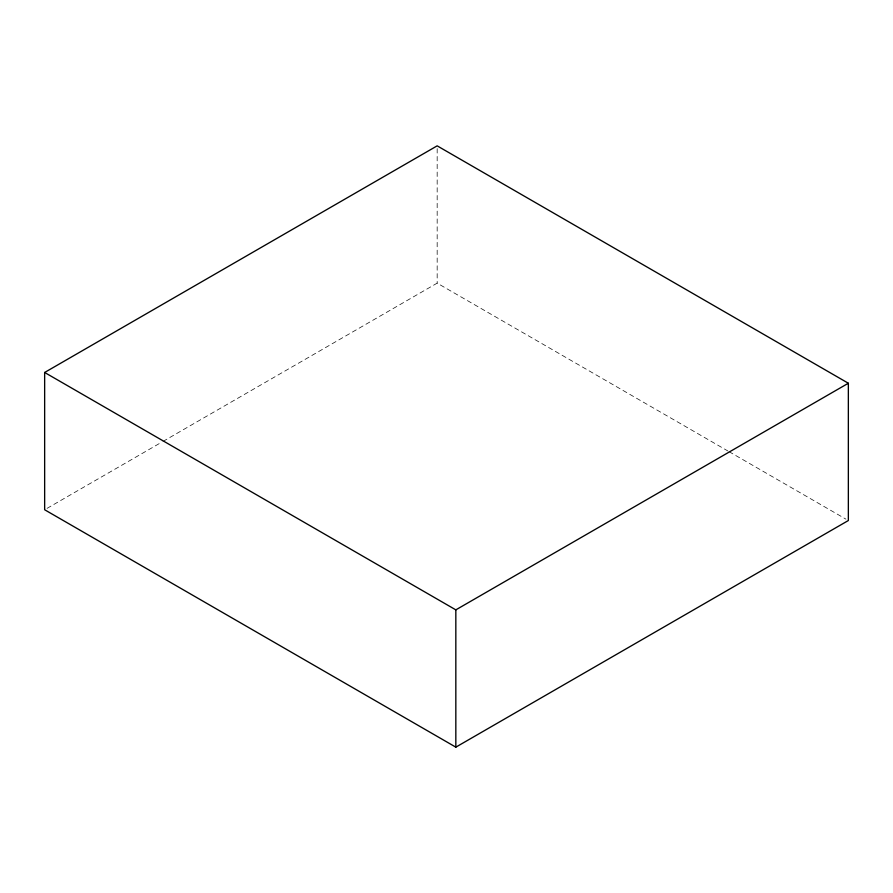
<?xml version="1.0" encoding="UTF-8"?>
<svg xmlns="http://www.w3.org/2000/svg" width="893" height="893" viewBox="0 0 893 893"><rect width="100%" height="100%" fill="white"/><g stroke="black" fill="none" stroke-linecap="round" stroke-linejoin="round"><path stroke-width="0.67" stroke-dasharray="4.46 3.35" d="M47.061 508.363L161.8 442.124M163.006 441.421L437.168 283.137L727.773 450.92M728.978 451.612L845.939 519.146M437.168 148.618L437.168 283.137"/><path stroke-width="1.34" d="M44.65 372.47L437.168 145.849L848.35 383.242L848.35 520.53L455.832 747.151L44.65 509.758L44.65 372.47L455.832 609.863L848.35 383.242M455.832 609.863L455.832 747.151"/></g></svg>
